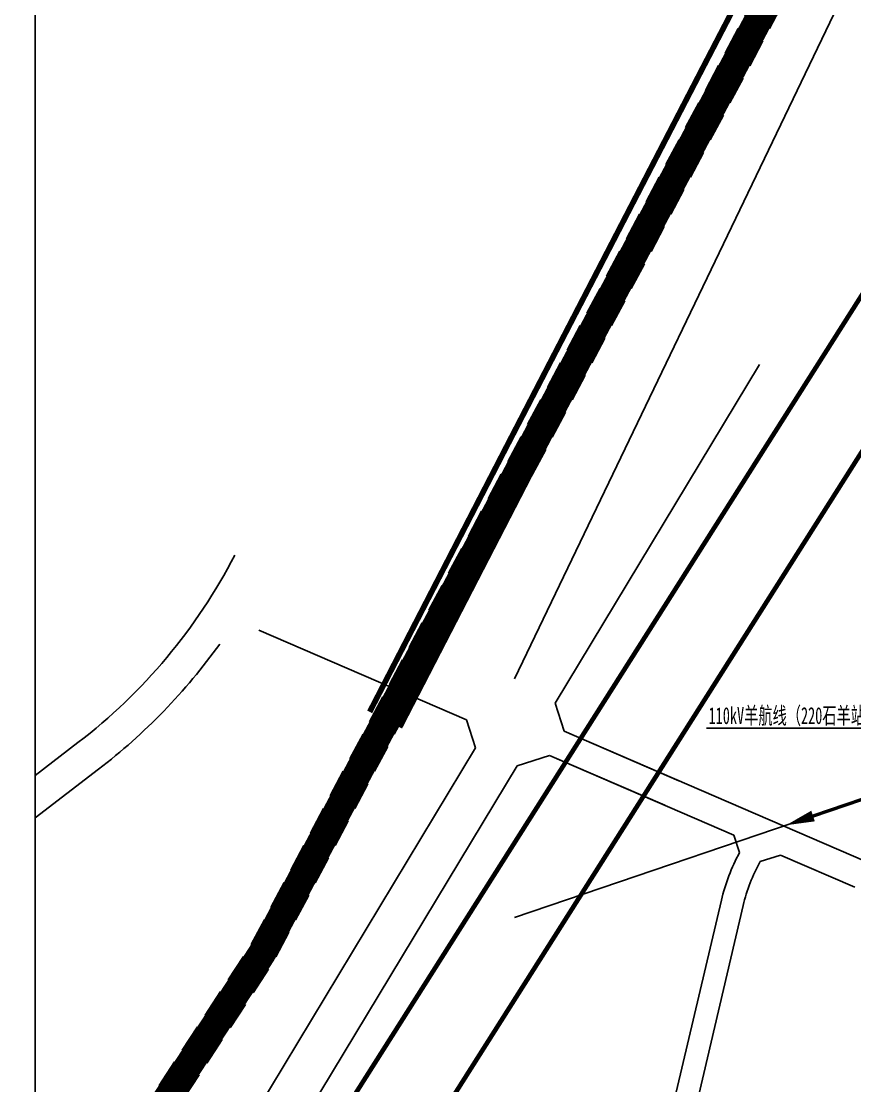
# Model space of a CAD drawing. Header units: inches. Extents: x 14633 to 228805, y -943 to 210487.
# Drawn here: x 213822 to 214565, y 203981 to 204930 of the extents above; entities that cross this region are included whole.
import ezdxf

# ---------------------------------------------------------------- set-up
doc = ezdxf.new("R2010")
doc.units = ezdxf.units.IN
doc.header["$LTSCALE"] = 10
doc.header["$MEASUREMENT"] = 0
doc.linetypes.add('DASHED', pattern=[0.75, 0.5, -0.25])
for name, color, linetype in [('110kV羊航线现状', 7, 'Continuous'), ('110kV顺源线', 1, 'Continuous'), ('1轻轨', 7, 'Continuous'), ('1道路红线', 7, 'Continuous'), ('B-G11', 94, 'Continuous'), ('g规划电缆隧道', 1, 'Continuous'), ('规划高压走廊', 3, 'Continuous')]:
    doc.layers.add(name, color=color, linetype=linetype)
doc.layers.add('1铁路', color=7, linetype='DASHED', lineweight=9)
doc.styles.add('GTF_XW', font='', dxfattribs={"width": 0.85})
doc.styles.get('GTF_XW').set_extended_font_data('SimSun')

msp = doc.modelspace()

# ---------------------------------------------------------------- linework, layer by layer
at = {"color": 0, "const_width": 3, "elevation": 0.11}
msp.add_lwpolyline([(214685.96, 204275.39), (214528.22, 204221.74)], dxfattribs=at)
at = {"layer": '110kV羊航线现状', "color": 0}
msp.add_line((214433.16, 204300.07, -0.06), (214620.21, 204300.07, -0.06), dxfattribs=at)
at = {"layer": '110kV羊航线现状', "color": 0, "elevation": 0.11}
msp.add_lwpolyline([(214528.22, 204221.74, 10, 9.999999999999999e-16, 0), (214504.16, 204213.56, 9.999999999999999e-16, 9.999999999999999e-16, 0)], format="xyseb", dxfattribs=at)
at = {"layer": '110kV顺源线', "color": 8}
msp.add_line((213834.82, 207416.82), (213834.82, 201581.07), dxfattribs=at)
at = {"layer": '1轻轨', "color": 8, "ltscale": 200, "flags": 128}
msp.add_lwpolyline([(215008.64, 205950.34), (214808.53, 205560.72), (214557.79, 205057.54), (214428.37, 204814.14)], dxfattribs=at)
at = {"layer": '1道路红线', "color": 8}
for p, q in [((214298.18, 204322.31), (214480.49, 204624.21)), ((214298.18, 204322.31), (214480.49, 204624.21)), ((214298.18, 204322.31), (214480.49, 204624.21)), ((214298.18, 204322.31), (214480.49, 204624.21)), ((214298.18, 204322.31), (214480.49, 204624.21)), ((214298.18, 204322.31), (214480.49, 204624.21)), ((214298.18, 204322.31), (214480.49, 204624.21)), ((214298.18, 204322.31), (214480.49, 204624.21)), ((214034.04, 204387.33), (214219.35, 204307.48)), ((214034.04, 204387.33), (214219.35, 204307.48)), ((214153.89, 204335.69), (214219.35, 204307.48)), ((214153.89, 204335.69), (214219.35, 204307.48)), ((214306.21, 204297.27), (214298.18, 204322.31)), ((214306.21, 204297.27), (214298.18, 204322.31)), ((214306.21, 204297.27), (214298.18, 204322.31)), ((214306.21, 204297.27), (214298.18, 204322.31)), ((214306.21, 204297.27), (214298.18, 204322.31)), ((214306.21, 204297.27), (214298.18, 204322.31)), ((214306.21, 204297.27), (214298.18, 204322.31)), ((214306.21, 204297.27), (214298.18, 204322.31)), ((214219.35, 204307.48), (214227.38, 204282.44)), ((214219.35, 204307.48), (214227.38, 204282.44)), ((214219.35, 204307.48), (214227.38, 204282.44)), ((214219.35, 204307.48), (214227.38, 204282.44)), ((214219.35, 204307.48), (214227.38, 204282.44)), ((214219.35, 204307.48), (214227.38, 204282.44)), ((214219.35, 204307.48), (214227.38, 204282.44)), ((214219.35, 204307.48), (214227.38, 204282.44)), ((214306.21, 204297.27), (214408.48, 204253.2)), ((214306.21, 204297.27), (214408.48, 204253.2)), ((214306.21, 204297.27), (214575.24, 204181.33)), ((214306.21, 204297.27), (214575.24, 204181.33)), ((214227.38, 204282.44), (213834.82, 203632.38)), ((214227.38, 204282.44), (213834.82, 203632.38)), ((214227.38, 204282.44), (213834.82, 203632.38)), ((214227.38, 204282.44), (213834.82, 203632.38)), ((214227.38, 204282.44), (213834.82, 203632.38)), ((214227.38, 204282.44), (213834.82, 203632.38)), ((214227.38, 204282.44), (213834.82, 203632.38)), ((214227.38, 204282.44), (213834.82, 203632.38)), ((214293.16, 204275.67), (214264.46, 204266.46)), ((214293.16, 204275.67), (214264.46, 204266.46)), ((214293.16, 204275.67), (214264.46, 204266.46)), ((214293.16, 204275.67), (214264.46, 204266.46)), ((214395.99, 204231.36), (214293.16, 204275.67)), ((214395.99, 204231.36), (214293.16, 204275.67)), ((214395.99, 204231.36), (214293.16, 204275.67)), ((214395.99, 204231.36), (214293.16, 204275.67)), ((214457.6, 204204.8), (214293.16, 204275.67)), ((214457.6, 204204.8), (214293.16, 204275.67)), ((214395.99, 204231.36), (214293.16, 204275.67)), ((214395.99, 204231.36), (214293.16, 204275.67)), ((213834.82, 203555), (214264.46, 204266.46)), ((213834.82, 203555), (214264.46, 204266.46)), ((213834.82, 203555), (214264.46, 204266.46)), ((213834.82, 203555), (214264.46, 204266.46)), ((213834.82, 203555), (214264.46, 204266.46)), ((213834.82, 203555), (214264.46, 204266.46)), ((213834.82, 203555), (214264.46, 204266.46)), ((213834.82, 203555), (214264.46, 204266.46)), ((214457.6, 204204.8), (214462.7, 204189.11)), ((214457.6, 204204.8), (214462.7, 204189.11)), ((214481.17, 204181.18), (214499.22, 204186.87)), ((214481.17, 204181.18), (214499.22, 204186.87)), ((214565.35, 204158.37), (214499.22, 204186.87)), ((214565.35, 204158.37), (214499.22, 204186.87)), ((214446.47, 204146.63), (214394.65, 203926.19)), ((214446.47, 204146.63), (214394.65, 203926.19)), ((214465.93, 204142.06), (214414.12, 203921.61)), ((214465.93, 204142.06), (214414.12, 203921.61))]:
    msp.add_line(p, q, dxfattribs=at)
at = {"layer": '1道路红线', "color": 8, "linetype": 'Continuous', "ltscale": 0.5}
for p, q in [((213834.82, 204258.01), (213872.87, 204287.2)), ((213834.82, 204220.2), (213891.13, 204263.4))]:
    msp.add_line(p, q, dxfattribs=at)
at = {"layer": '1道路红线', "color": 8}
msp.add_lwpolyline([(214306.21, 204297.27), (214408.48, 204253.2)], dxfattribs=at)
msp.add_lwpolyline([(214306.21, 204297.27), (214408.48, 204253.2)], dxfattribs=at)
msp.add_lwpolyline([(214306.21, 204297.27), (214408.48, 204253.2)], dxfattribs=at)
msp.add_lwpolyline([(214306.21, 204297.27), (214408.48, 204253.2)], dxfattribs=at)
at = {"layer": '1道路红线', "color": 8, "ltscale": 0.5}
for radius, end in [(500, 332.67545), (530, 324.36049)]:
    msp.add_arc((213568.5, 204683.89), radius, 307.49776, end, dxfattribs=at)
at = {"layer": '1道路红线', "color": 8}
for radius, start in [(170, 151.40046), (170, 151.40046), (150, 150.68169), (150, 150.68169)]:
    msp.add_arc((214611.96, 204107.73), radius, start, 166.77293, dxfattribs=at)
at = {"layer": '1铁路', "color": 8, "linetype": 'Continuous', "const_width": 5}
for points in [[(214132.92, 204314.58), (214254.84, 204550.85), (214254.84, 204550.85), (214430.66, 204890.24), (214489.35, 205003.22), (214669.48, 205340.32), (214725.39, 205458.39), (214894.66, 205798.41), (214925.36, 205858.53), (215010.28, 206019.94), (215101.25, 206192.87), (215126.16, 206240.51), (215209.63, 206400.11)], [(214132.92, 204314.58), (214254.84, 204550.85), (214254.84, 204550.85), (214430.66, 204890.24), (214489.35, 205003.22), (214669.48, 205340.32), (214725.39, 205458.39), (214894.66, 205798.41), (214925.36, 205858.53), (215010.28, 206019.94), (215101.25, 206192.87), (215126.16, 206240.51), (215209.63, 206400.11)], [(214132.92, 204314.58), (214254.84, 204550.85), (214254.84, 204550.85), (214430.66, 204890.24), (214489.35, 205003.22), (214669.48, 205340.32), (214725.39, 205458.39), (214894.66, 205798.41), (214925.36, 205858.53), (215010.28, 206019.94), (215101.25, 206192.87), (215126.16, 206240.51), (215209.63, 206400.11)], [(214132.92, 204314.58), (214254.84, 204550.85), (214254.84, 204550.85), (214430.66, 204890.24), (214489.35, 205003.22), (214669.48, 205340.32), (214725.39, 205458.39), (214894.66, 205798.41), (214925.36, 205858.53), (215010.28, 206019.94), (215101.25, 206192.87), (215126.16, 206240.51), (215209.63, 206400.11)], [(215236.99, 206387.68), (215152.75, 206226.61), (215127.82, 206178.93), (215036.83, 206005.97), (214952, 205844.73), (214921.37, 205784.77), (214808.01, 205562.81), (214695.83, 205325.98), (214574.66, 205102.37), (214457.28, 204876.41), (214353.71, 204677.04), (214316.77, 204605.45), (214197.56, 204374.44), (214159.58, 204300.82)], [(215236.99, 206387.68), (215152.75, 206226.61), (215127.82, 206178.93), (215036.83, 206005.97), (214952, 205844.73), (214921.37, 205784.77), (214808.01, 205562.81), (214695.83, 205325.98), (214574.66, 205102.37), (214457.28, 204876.41), (214353.71, 204677.04), (214316.77, 204605.45), (214197.56, 204374.44), (214159.58, 204300.82)], [(215236.99, 206387.68), (215152.75, 206226.61), (215127.82, 206178.93), (215036.83, 206005.97), (214952, 205844.73), (214921.37, 205784.77), (214808.01, 205562.81), (214695.83, 205325.98), (214574.66, 205102.37), (214457.28, 204876.41), (214353.71, 204677.04), (214316.77, 204605.45), (214197.56, 204374.44), (214159.58, 204300.82)], [(215236.99, 206387.68), (215152.75, 206226.61), (215127.82, 206178.93), (215036.83, 206005.97), (214952, 205844.73), (214921.37, 205784.77), (214808.01, 205562.81), (214695.83, 205325.98), (214574.66, 205102.37), (214457.28, 204876.41), (214353.71, 204677.04), (214316.77, 204605.45), (214197.56, 204374.44), (214159.58, 204300.82)]]:
    msp.add_lwpolyline(points, dxfattribs=at)
at = {"layer": '1铁路', "color": 8, "ltscale": 10, "const_width": 25, "flags": 128}
msp.add_lwpolyline([(214999.08, 205954.48), (214799.61, 205565.23), (214548.9, 205062.12), (214036.88, 204099.19), (213942.19, 203954.57), (213834.82, 203814.83)], dxfattribs=at)
at = {"layer": '1铁路', "color": 8, "ltscale": 5, "flags": 128}
for points in [[(214987.95, 205960.18), (214788.45, 205570.87), (214537.79, 205067.84), (214026.11, 204105.56), (213931.99, 203961.81), (213834.82, 203835.35)], [(214987.95, 205960.18), (214788.45, 205570.87), (214537.79, 205067.84), (214026.11, 204105.56), (213931.99, 203961.81), (213834.82, 203835.35)], [(214987.95, 205960.18), (214788.45, 205570.87), (214537.79, 205067.84), (214026.11, 204105.56), (213931.99, 203961.81), (213834.82, 203835.35)], [(214987.95, 205960.18), (214788.45, 205570.87), (214537.79, 205067.84), (214026.11, 204105.56), (213931.99, 203961.81), (213834.82, 203835.35)], [(214987.95, 205960.18), (214788.45, 205570.87), (214537.79, 205067.84), (214026.11, 204105.56), (213931.99, 203961.81), (213834.82, 203835.35)], [(215010.2, 205948.78), (214810.76, 205559.59), (214560.02, 205056.4), (214047.64, 204092.82), (213952.39, 203947.33), (213834.82, 203794.32)], [(215010.2, 205948.78), (214810.76, 205559.59), (214560.02, 205056.4), (214047.64, 204092.82), (213952.39, 203947.33), (213834.82, 203794.32)], [(215010.2, 205948.78), (214810.76, 205559.59), (214560.02, 205056.4), (214047.64, 204092.82), (213952.39, 203947.33), (213834.82, 203794.32)], [(215010.2, 205948.78), (214810.76, 205559.59), (214560.02, 205056.4), (214047.64, 204092.82), (213952.39, 203947.33), (213834.82, 203794.32)]]:
    msp.add_lwpolyline(points, dxfattribs=at)
at = {"layer": 'B-G11', "color": 3}
msp.add_lwpolyline([(213834.82, 206555.6), (218880.82, 206555.6), (218880.82, 203097.44), (213834.82, 203097.44)], close=True, dxfattribs=at)
at = {"layer": 'g规划电缆隧道', "color": 8}
for p, q in [((214560.13, 204964.96), (214261.96, 204344.1)), ((214686.64, 204275.63), (214261.96, 204131.17))]:
    msp.add_line(p, q, dxfattribs=at)
at = {"layer": '规划高压走廊', "color": 8, "lineweight": 106}
for points in [[(214976.55, 204928.89), (214576.93, 204694.87), (213878.73, 203593.49), (213834.82, 203547.41)], [(215014.45, 204864.17), (214630.53, 204639.34), (213938.12, 203547.1), (213834.82, 203438.69)]]:
    msp.add_lwpolyline(points, dxfattribs=at)

# ---------------------------------------------------------------- texts
at = {"color": 0, "style": 'GTF_XW', "width": 0.62}
msp.add_text('110kV羊航线（220石羊站-机场）', height=15, dxfattribs=at).set_placement((214435.09, 204303.81, -0.06))

doc.saveas('drawing.dxf')
